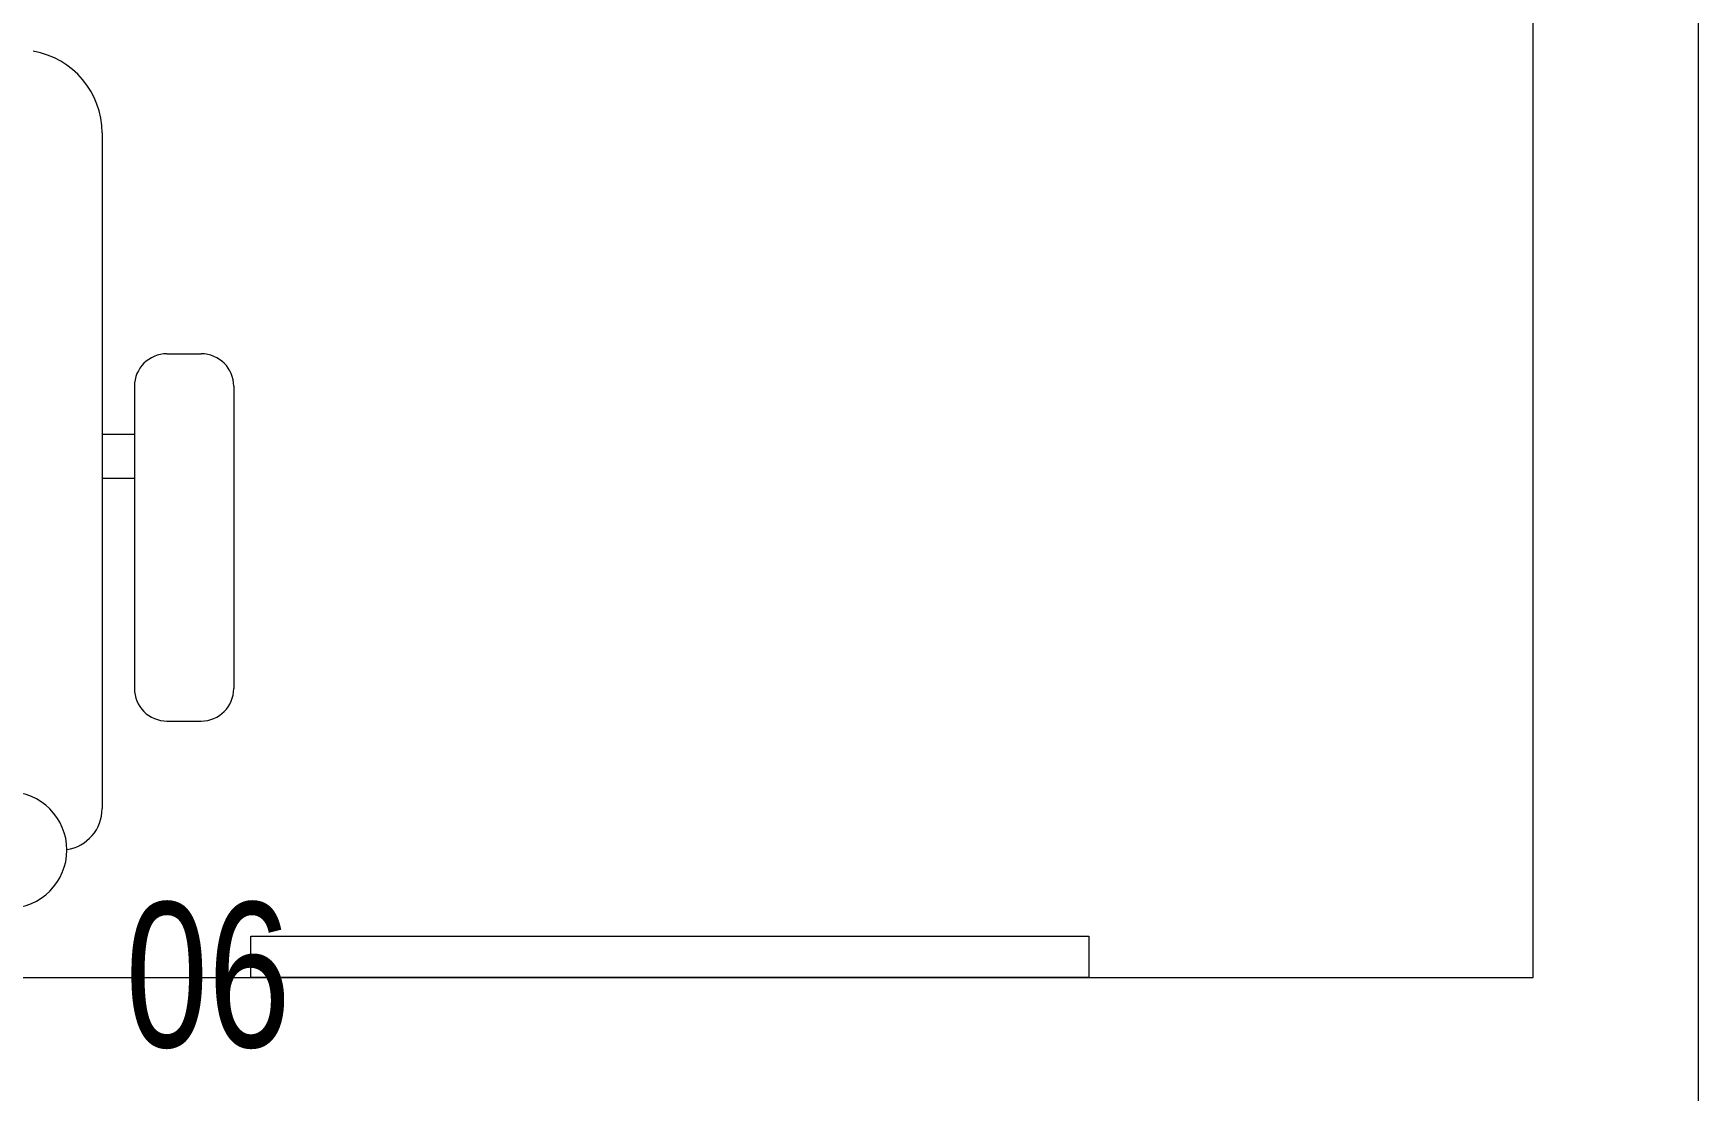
# Model space of a CAD drawing. Header units: millimetres. Extents: x -160614 to 59925, y -157025 to 0.
# Drawn here: x -129565 to -128560, y -113331 to -112692 of the extents above; entities that cross this region are included whole.
import ezdxf

# ---------------------------------------------------------------- set-up
doc = ezdxf.new("R2010")
doc.units = ezdxf.units.MM
doc.header["$LTSCALE"] = 8
doc.layers.get('0').update_dxf_attribs({"color": 9, "lineweight": 5})
for name, color, linetype, lineweight in [('72_EGR_EQP_TAG', 9, 'Continuous', 5), ('LOADING', 9, 'Continuous', 5), ('NEW Wall', 9, 'Continuous', 5), ('Walls', 9, 'Continuous', 5)]:
    doc.layers.add(name, color=color, linetype=linetype, lineweight=lineweight)
doc.layers.get('0').off()
doc.layers.get('0').freeze()
doc.styles.add('X3G_ENTITY_257CFD', font='swisscl.ttf', dxfattribs={"height": 200})

# ---------------------------------------------------------------- blocks, each defined once
blk = doc.blocks.new('*X17')
for p, q in [((5, 3), (5, 3)), ((5, 3), (5, 3)), ((5, 3), (5, 3)), ((5, 3), (5, 3)), ((5, 3), (5, 3)), ((5, 3), (5, 3)), ((5, 3), (5, 3)), ((5, 3), (5, 3)), ((5, 3), (5, 3)), ((5, 3), (5, 3)), ((5, 3), (5, 3)), ((5, 3), (5, 3)), ((5, 3), (5, 3)), ((5, 3), (5, 3)), ((5, 3), (5, 3)), ((5, 3), (5, 3)), ((5, 3), (5, 3)), ((5, 3), (5, 3)), ((5, 3), (5, 3)), ((5, 3), (5, 3)), ((5, 3), (5, 3)), ((5, 3), (5, 3)), ((5, 3), (5, 3)), ((5, 3), (5, 3)), ((5, 3), (5, 3)), ((5, 3), (5, 3)), ((5, 3), (5, 3)), ((5, 3), (5, 3)), ((5, 3), (5, 3)), ((5, 3), (5, 3)), ((5, 3), (5, 3)), ((5, 3), (5, 3)), ((5, 3), (5, 3)), ((5, 3), (5, 3)), ((5, 3), (5, 3)), ((5, 3), (5, 3)), ((5, 3), (5, 3)), ((5, 3), (5, 3)), ((5, 3), (5, 3)), ((5, 3), (5, 3)), ((5, 3), (5, 3)), ((5, 3), (5, 3)), ((5, 3), (5, 3)), ((5, 3), (5, 3)), ((5, 3), (5, 3)), ((5, 3), (5, 3)), ((5, 3), (5, 3)), ((5, 3), (5, 3)), ((5, 3), (5, 3)), ((5, 3), (5, 3)), ((5, 3), (5, 3)), ((5, 3), (5, 3)), ((5, 3), (5, 3)), ((5, 3), (5, 3)), ((5, 3), (5, 3)), ((5, 3), (5, 3)), ((5, 3), (5, 3)), ((5, 3), (5, 3)), ((5, 3), (5, 3)), ((5, 3), (5, 3)), ((5, 3), (5, 3)), ((5, 3), (5, 3)), ((5, 3), (5, 3)), ((5, 3), (5, 3)), ((5, 3), (5, 3)), ((5, 3), (5, 3)), ((6, 3), (5, 3)), ((5, 3), (5, 3)), ((6, 3), (5, 3)), ((5, 3), (5, 3)), ((6, 3), (5, 3)), ((5, 3), (5, 3)), ((6, 3), (5, 3)), ((5, 3), (5, 3)), ((5, 3), (5, 3)), ((5, 3), (5, 3)), ((5, 3), (5, 3)), ((5, 3), (5, 3)), ((5, 3), (5, 3)), ((5, 3), (5, 3)), ((5, 3), (5, 3)), ((5, 3), (5, 3)), ((5, 3), (5, 3)), ((5, 3), (5, 3)), ((5, 3), (5, 3)), ((5, 3), (5, 3)), ((5, 3), (5, 3)), ((5, 3), (5, 3)), ((5, 3), (5, 3)), ((5, 3), (5, 3)), ((5, 3), (5, 3)), ((5, 3), (5, 3)), ((5, 3), (5, 3)), ((5, 3), (5, 3)), ((5, 3), (5, 3)), ((5, 3), (5, 3)), ((6, 3), (6, 3)), ((6, 3), (6, 3)), ((6, 3), (6, 3)), ((6, 3), (6, 3)), ((6, 3), (6, 3)), ((6, 3), (6, 3)), ((6, 3), (6, 3)), ((6, 3), (6, 3)), ((6, 3), (6, 3)), ((6, 3), (6, 3)), ((6, 3), (6, 3)), ((6, 3), (6, 3)), ((6, 3), (6, 3)), ((6, 3), (6, 3)), ((6, 3), (6, 3)), ((6, 3), (6, 3)), ((6, 3), (6, 3)), ((6, 3), (6, 3)), ((6, 3), (6, 3)), ((6, 3), (6, 3)), ((6, 3), (6, 3)), ((6, 3), (6, 3)), ((6, 3), (6, 3)), ((6, 3), (6, 3)), ((6, 3), (6, 3)), ((6, 3), (6, 3)), ((6, 3), (6, 3)), ((6, 3), (6, 3)), ((6, 3), (6, 3)), ((6, 3), (6, 3)), ((6, 3), (6, 3)), ((6, 3), (6, 3)), ((6, 3), (6, 3)), ((6, 3), (6, 3)), ((6, 3), (6, 3)), ((6, 3), (6, 3)), ((6, 3), (6, 3)), ((6, 3), (6, 3)), ((6, 3), (6, 3)), ((6, 3), (6, 3)), ((6, 3), (6, 3)), ((6, 3), (6, 3)), ((6, 3), (6, 3)), ((6, 3), (6, 3)), ((6, 3), (6, 3)), ((6, 3), (6, 3)), ((6, 3), (6, 3)), ((6, 3), (6, 3)), ((6, 3), (6, 3)), ((6, 3), (6, 3)), ((6, 3), (6, 3)), ((6, 3), (6, 3)), ((6, 3), (6, 3)), ((6, 3), (6, 3)), ((6, 3), (6, 3)), ((6, 3), (6, 3)), ((6, 3), (6, 3)), ((6, 3), (6, 3)), ((6, 3), (6, 3)), ((6, 3), (6, 3)), ((6, 3), (6, 3)), ((6, 3), (6, 3)), ((6, 3), (6, 3)), ((6, 3), (6, 3)), ((6, 3), (6, 3)), ((6, 3), (6, 3)), ((6, 3), (6, 3)), ((6, 3), (6, 3)), ((6, 3), (6, 3)), ((6, 3), (6, 3)), ((6, 3), (6, 3)), ((6, 3), (6, 3)), ((6, 3), (6, 3)), ((6, 3), (6, 3)), ((6, 3), (6, 3)), ((6, 3), (6, 3)), ((6, 3), (6, 3)), ((6, 3), (6, 3)), ((6, 3), (6, 3)), ((6, 3), (6, 3)), ((6, 3), (6, 3)), ((6, 3), (6, 3)), ((6, 3), (6, 3)), ((6, 3), (6, 3)), ((6, 3), (6, 3)), ((6, 3), (6, 3)), ((6, 3), (6, 3)), ((6, 3), (6, 3)), ((6, 3), (6, 3)), ((6, 3), (6, 3)), ((6, 3), (6, 3)), ((6, 3), (6, 3)), ((6, 3), (6, 3)), ((6, 3), (6, 3)), ((6, 3), (6, 3)), ((6, 3), (6, 3)), ((6, 3), (6, 3)), ((6, 3), (6, 3)), ((6, 3), (6, 3)), ((6, 3), (6, 3)), ((6, 3), (6, 3)), ((6, 3), (6, 3)), ((6, 3), (6, 3)), ((6, 3), (6, 3)), ((6, 3), (6, 3)), ((6, 3), (6, 3)), ((6, 3), (6, 3)), ((6, 3), (6, 3)), ((6, 3), (6, 3)), ((6, 3), (6, 3)), ((6, 3), (6, 3)), ((6, 3), (6, 3)), ((6, 3), (6, 3)), ((6, 3), (6, 3)), ((6, 3), (6, 3)), ((6, 3), (6, 3)), ((6, 3), (6, 3)), ((6, 3), (6, 3)), ((6, 3), (6, 3)), ((6, 3), (6, 3)), ((6, 3), (6, 3)), ((6, 3), (6, 3)), ((6, 3), (6, 3)), ((6, 3), (6, 3)), ((6, 3), (6, 3)), ((6, 3), (6, 3)), ((6, 3), (6, 3)), ((6, 3), (6, 3)), ((6, 3), (6, 3)), ((6, 3), (6, 3)), ((6, 3), (6, 3)), ((6, 3), (6, 3)), ((6, 3), (6, 3)), ((6, 3), (6, 3)), ((6, 3), (6, 3)), ((6, 3), (6, 3)), ((6, 3), (6, 3)), ((6, 3), (6, 3)), ((6, 3), (6, 3)), ((6, 3), (6, 3)), ((6, 3), (6, 3)), ((6, 3), (6, 3)), ((6, 3), (6, 3)), ((6, 3), (6, 3)), ((6, 3), (6, 3)), ((6, 3), (6, 3)), ((6, 3), (6, 3)), ((6, 3), (6, 3)), ((6, 3), (6, 3)), ((6, 3), (6, 3)), ((6, 3), (6, 3)), ((6, 3), (6, 3)), ((6, 3), (6, 3)), ((6, 3), (6, 3)), ((6, 3), (6, 3)), ((6, 3), (6, 3)), ((6, 3), (6, 3)), ((6, 3), (6, 3)), ((6, 3), (6, 3)), ((6, 3), (6, 3)), ((6, 3), (6, 3)), ((6, 3), (6, 3)), ((6, 3), (6, 3)), ((6, 3), (6, 3)), ((6, 3), (6, 3)), ((6, 3), (6, 3)), ((6, 3), (6, 3)), ((6, 3), (6, 3)), ((6, 3), (6, 3)), ((6, 3), (6, 3)), ((6, 3), (6, 3)), ((6, 3), (6, 3)), ((6, 3), (6, 3)), ((6, 3), (6, 3)), ((6, 3), (6, 3)), ((6, 3), (6, 3)), ((6, 3), (6, 3)), ((6, 3), (6, 3)), ((6, 3), (6, 3)), ((6, 3), (6, 3)), ((6, 3), (6, 3)), ((6, 3), (6, 3)), ((6, 3), (6, 3)), ((6, 3), (6, 3)), ((6, 3), (6, 3)), ((6, 3), (6, 3)), ((6, 3), (6, 3)), ((6, 3), (6, 3)), ((6, 3), (6, 3)), ((6, 3), (6, 3)), ((6, 3), (6, 3)), ((6, 3), (6, 3)), ((6, 3), (6, 3)), ((6, 3), (6, 3)), ((6, 3), (6, 3)), ((6, 3), (6, 3)), ((6, 3), (6, 3)), ((6, 3), (6, 3)), ((6, 3), (6, 3)), ((6, 3), (6, 3)), ((6, 3), (6, 3)), ((6, 3), (6, 3)), ((6, 3), (6, 3)), ((6, 3), (6, 3)), ((6, 3), (5, 3)), ((6, 3), (5, 3)), ((6, 3), (5, 3)), ((6, 3), (5, 3)), ((6, 3), (5, 3)), ((6, 3), (6, 3)), ((6, 3), (6, 3)), ((6, 3), (6, 3)), ((6, 3), (6, 3)), ((6, 3), (6, 3)), ((6, 3), (6, 3)), ((6, 3), (6, 3)), ((6, 3), (6, 3)), ((6, 3), (6, 3)), ((6, 3), (6, 3)), ((6, 3), (6, 3)), ((6, 3), (6, 3)), ((6, 3), (6, 3)), ((6, 3), (6, 3)), ((6, 3), (6, 3)), ((6, 3), (6, 3)), ((6, 3), (6, 3)), ((6, 3), (6, 3)), ((6, 3), (6, 3)), ((6, 3), (6, 3)), ((6, 3), (6, 3)), ((6, 3), (6, 3)), ((6, 3), (6, 3)), ((6, 3), (6, 3)), ((6, 3), (6, 3)), ((6, 3), (6, 3)), ((6, 3), (6, 3)), ((6, 3), (6, 3)), ((6, 3), (6, 3)), ((6, 3), (6, 3)), ((6, 3), (6, 3)), ((6, 3), (6, 3)), ((6, 3), (6, 3)), ((6, 3), (6, 3)), ((6, 3), (6, 3)), ((6, 3), (6, 3)), ((6, 3), (6, 3)), ((6, 3), (6, 3)), ((6, 3), (6, 3)), ((6, 3), (6, 3)), ((6, 3), (6, 3)), ((6, 3), (6, 3)), ((6, 3), (6, 3)), ((6, 3), (6, 3)), ((6, 3), (6, 3)), ((6, 3), (6, 3)), ((6, 3), (6, 3)), ((6, 3), (6, 3)), ((6, 3), (6, 3)), ((6, 3), (6, 3)), ((6, 3), (6, 3)), ((6, 3), (6, 3)), ((6, 3), (6, 3)), ((6, 3), (6, 3)), ((6, 3), (6, 3)), ((6, 3), (6, 3)), ((6, 3), (6, 3)), ((6, 3), (6, 3)), ((6, 3), (6, 3)), ((6, 3), (6, 3)), ((6, 3), (6, 3)), ((6, 3), (6, 3)), ((6, 3), (6, 3)), ((6, 3), (6, 3)), ((6, 3), (6, 3)), ((6, 3), (6, 3)), ((6, 3), (6, 3)), ((6, 3), (6, 3)), ((6, 3), (6, 3)), ((6, 3), (6, 3)), ((6, 3), (6, 3)), ((6, 3), (6, 3)), ((6, 3), (6, 3)), ((6, 3), (6, 3)), ((6, 3), (6, 3)), ((6, 3), (6, 3)), ((6, 3), (6, 3)), ((6, 3), (6, 3)), ((6, 3), (6, 3)), ((6, 3), (6, 3)), ((6, 3), (6, 3)), ((6, 3), (6, 3)), ((6, 3), (6, 3)), ((6, 3), (6, 3)), ((6, 3), (6, 3)), ((6, 3), (6, 3)), ((6, 3), (6, 3)), ((6, 3), (6, 3)), ((6, 3), (6, 3)), ((6, 3), (6, 3)), ((6, 3), (6, 3)), ((6, 3), (6, 3)), ((6, 3), (6, 3)), ((6, 3), (6, 3)), ((6, 3), (6, 3)), ((6, 3), (6, 3)), ((6, 3), (6, 3)), ((6, 3), (6, 3)), ((6, 3), (6, 3)), ((6, 3), (6, 3)), ((6, 3), (6, 3)), ((6, 3), (6, 3)), ((6, 3), (6, 3)), ((6, 3), (6, 3)), ((6, 3), (6, 3)), ((6, 3), (6, 3)), ((6, 3), (6, 3)), ((6, 3), (6, 3)), ((6, 3), (6, 3)), ((6, 3), (6, 3)), ((6, 3), (6, 3)), ((6, 3), (6, 3)), ((6, 3), (6, 3)), ((6, 3), (6, 3)), ((6, 3), (6, 3)), ((6, 3), (6, 3)), ((6, 3), (6, 3)), ((6, 3), (6, 3)), ((6, 3), (6, 3)), ((6, 3), (6, 3)), ((6, 3), (6, 3)), ((6, 3), (6, 3)), ((6, 3), (6, 3)), ((6, 3), (6, 3)), ((6, 3), (6, 3)), ((6, 3), (6, 3)), ((6, 3), (6, 3)), ((6, 3), (6, 3)), ((6, 3), (6, 3)), ((6, 3), (6, 3)), ((6, 3), (6, 3)), ((6, 3), (6, 3)), ((6, 3), (6, 3)), ((6, 3), (6, 3)), ((6, 3), (6, 3)), ((6, 3), (6, 3)), ((6, 3), (6, 3)), ((6, 3), (6, 3)), ((6, 3), (6, 3)), ((6, 3), (6, 3)), ((6, 3), (6, 3)), ((6, 3), (6, 3)), ((6, 3), (6, 3)), ((6, 3), (6, 3)), ((6, 3), (6, 3)), ((6, 3), (6, 3)), ((6, 3), (6, 3)), ((6, 3), (6, 3)), ((6, 3), (6, 3)), ((6, 3), (6, 3)), ((6, 3), (6, 3)), ((6, 3), (6, 3)), ((6, 3), (6, 3)), ((6, 3), (6, 3)), ((6, 3), (6, 3)), ((6, 3), (6, 3)), ((6, 3), (6, 3)), ((6, 3), (6, 3)), ((6, 3), (6, 3)), ((6, 3), (6, 3)), ((6, 3), (6, 3)), ((6, 3), (6, 3)), ((6, 3), (6, 3)), ((6, 3), (6, 3)), ((6, 3), (6, 3)), ((6, 3), (6, 3)), ((6, 3), (6, 3)), ((6, 3), (6, 3)), ((6, 3), (6, 3)), ((6, 3), (6, 3)), ((6, 3), (6, 3)), ((6, 3), (6, 3)), ((6, 3), (6, 3)), ((6, 3), (6, 3)), ((6, 3), (6, 3)), ((6, 3), (6, 3)), ((6, 3), (6, 3)), ((6, 3), (6, 3)), ((6, 3), (6, 3)), ((6, 3), (6, 3)), ((6, 3), (6, 3)), ((6, 3), (6, 3)), ((6, 3), (6, 3)), ((6, 3), (6, 3)), ((6, 3), (6, 3)), ((6, 3), (6, 3)), ((6, 3), (6, 3)), ((6, 3), (6, 3)), ((6, 3), (6, 3)), ((6, 3), (6, 3)), ((6, 3), (6, 3)), ((6, 3), (6, 3)), ((6, 3), (6, 3)), ((6, 3), (6, 3)), ((6, 3), (6, 3)), ((6, 3), (6, 3)), ((6, 3), (6, 3)), ((6, 3), (6, 3)), ((6, 3), (6, 3)), ((6, 3), (6, 3)), ((6, 3), (6, 3)), ((6, 3), (6, 3)), ((6, 3), (6, 3)), ((6, 3), (6, 3)), ((6, 3), (6, 3)), ((6, 3), (6, 3)), ((6, 3), (6, 3)), ((6, 3), (6, 3)), ((6, 3), (6, 3)), ((6, 3), (6, 3)), ((6, 3), (6, 3)), ((6, 3), (6, 3)), ((6, 3), (6, 3)), ((6, 3), (6, 3)), ((6, 3), (6, 3)), ((6, 3), (6, 3)), ((6, 3), (6, 3)), ((6, 3), (6, 3)), ((6, 3), (6, 3)), ((6, 3), (6, 3)), ((6, 3), (6, 3)), ((6, 3), (6, 3)), ((6, 3), (6, 3)), ((6, 3), (6, 3)), ((6, 3), (6, 3)), ((6, 3), (6, 3)), ((6, 3), (6, 3)), ((6, 3), (6, 3)), ((6, 3), (6, 3)), ((6, 3), (6, 3)), ((6, 3), (6, 3)), ((6, 3), (6, 3)), ((6, 3), (6, 3)), ((6, 3), (6, 3)), ((6, 3), (6, 3)), ((6, 3), (6, 3)), ((6, 3), (6, 3)), ((6, 3), (6, 3)), ((6, 3), (6, 3)), ((6, 3), (6, 3)), ((6, 3), (6, 3)), ((6, 3), (6, 3)), ((6, 3), (6, 3)), ((6, 3), (6, 3)), ((6, 3), (6, 3)), ((6, 3), (6, 3)), ((6, 3), (6, 3)), ((6, 3), (6, 3)), ((6, 3), (6, 3)), ((6, 3), (6, 3)), ((6, 3), (6, 3)), ((6, 3), (6, 3)), ((6, 3), (6, 3)), ((6, 3), (6, 3)), ((6, 3), (6, 3)), ((6, 3), (6, 3)), ((6, 3), (6, 3)), ((6, 3), (6, 3)), ((6, 3), (6, 3)), ((6, 3), (6, 3)), ((6, 3), (6, 3)), ((6, 3), (6, 3)), ((6, 3), (6, 3)), ((6, 3), (6, 3)), ((6, 3), (6, 3)), ((6, 3), (6, 3)), ((6, 3), (6, 3)), ((6, 3), (6, 3)), ((6, 3), (6, 3)), ((6, 3), (6, 3)), ((6, 3), (6, 3)), ((6, 3), (6, 3)), ((6, 3), (6, 3)), ((6, 3), (6, 3)), ((6, 3), (6, 3)), ((6, 3), (6, 3)), ((6, 3), (6, 3)), ((6, 3), (6, 3)), ((6, 3), (6, 3)), ((6, 3), (6, 3)), ((6, 3), (6, 3)), ((6, 3), (6, 3)), ((6, 3), (6, 3)), ((6, 3), (6, 3)), ((6, 3), (6, 3)), ((6, 3), (6, 3)), ((6, 3), (6, 3)), ((6, 3), (6, 3)), ((6, 3), (6, 3)), ((6, 3), (6, 3)), ((6, 3), (6, 3)), ((6, 3), (6, 3)), ((6, 3), (6, 3)), ((6, 3), (6, 3)), ((6, 3), (6, 3)), ((6, 3), (6, 3)), ((6, 3), (6, 3)), ((6, 3), (6, 3)), ((6, 3), (6, 3)), ((6, 3), (6, 3)), ((6, 3), (6, 3)), ((6, 3), (6, 3)), ((6, 3), (6, 3)), ((6, 3), (6, 3)), ((6, 3), (6, 3)), ((6, 3), (6, 3)), ((6, 3), (6, 3)), ((6, 3), (6, 3)), ((6, 3), (6, 3)), ((6, 3), (6, 3)), ((6, 3), (6, 3)), ((6, 3), (6, 3)), ((6, 3), (6, 3)), ((6, 3), (6, 3)), ((6, 3), (6, 3)), ((6, 3), (6, 3)), ((6, 3), (6, 3))]:
    blk.add_line(p, q)
blk = doc.blocks.new('*X18')
for p, q in [((13, 1), (13, 1)), ((13, 1), (13, 1)), ((13, 1), (13, 1)), ((13, 1), (13, 1)), ((13, 1), (13, 1)), ((13, 1), (13, 1)), ((13, 1), (13, 1)), ((13, 1), (13, 1)), ((13, 1), (13, 1)), ((13, 1), (13, 1)), ((13, 1), (13, 1)), ((13, 1), (13, 1)), ((13, 1), (13, 1)), ((13, 1), (13, 1)), ((13, 1), (13, 1)), ((13, 1), (14, 1)), ((13, 1), (14, 1)), ((13, 1), (14, 1)), ((13, 1), (13, 1)), ((13, 1), (13, 1)), ((13, 1), (13, 1)), ((13, 1), (13, 1)), ((13, 1), (13, 1)), ((13, 1), (13, 1)), ((13, 1), (13, 1)), ((13, 1), (13, 1)), ((13, 1), (13, 1)), ((13, 1), (13, 1)), ((13, 1), (13, 1)), ((13, 1), (13, 1)), ((13, 1), (13, 1)), ((13, 1), (13, 1)), ((13, 1), (13, 1)), ((13, 1), (13, 1)), ((13, 1), (13, 1)), ((13, 1), (13, 1)), ((13, 1), (13, 1)), ((13, 1), (13, 1)), ((13, 1), (13, 1)), ((13, 1), (13, 1)), ((13, 1), (13, 1)), ((13, 1), (13, 1)), ((13, 1), (13, 1)), ((13, 1), (13, 1)), ((13, 1), (13, 1)), ((13, 1), (13, 1)), ((13, 1), (13, 1)), ((13, 1), (13, 1)), ((13, 1), (13, 1)), ((13, 1), (13, 1)), ((13, 1), (13, 1)), ((13, 1), (13, 1)), ((13, 1), (13, 1)), ((13, 1), (13, 1)), ((13, 1), (13, 1)), ((13, 1), (13, 1)), ((13, 1), (13, 1)), ((13, 1), (13, 1)), ((13, 1), (13, 1)), ((13, 1), (13, 1)), ((13, 1), (13, 1)), ((13, 1), (13, 1)), ((13, 1), (13, 1)), ((13, 1), (13, 1)), ((13, 1), (13, 1)), ((13, 1), (13, 1)), ((13, 1), (13, 1)), ((13, 1), (13, 1)), ((13, 1), (13, 1)), ((13, 1), (13, 1)), ((13, 1), (13, 1)), ((13, 1), (13, 1)), ((13, 1), (13, 1)), ((13, 1), (13, 1)), ((13, 1), (13, 1)), ((13, 1), (13, 1)), ((13, 1), (13, 1)), ((13, 1), (13, 1)), ((13, 1), (13, 1)), ((13, 1), (13, 1)), ((13, 1), (13, 1)), ((13, 1), (13, 1)), ((13, 1), (13, 1)), ((13, 1), (13, 1)), ((13, 1), (13, 1)), ((13, 1), (13, 1)), ((13, 1), (13, 1)), ((13, 1), (13, 1)), ((13, 1), (13, 1)), ((13, 1), (13, 1)), ((13, 1), (13, 1)), ((13, 1), (13, 1)), ((13, 1), (13, 1)), ((13, 1), (13, 1)), ((13, 1), (13, 1)), ((13, 1), (13, 1)), ((13, 1), (13, 1)), ((13, 1), (13, 1)), ((13, 1), (13, 1)), ((13, 1), (13, 1)), ((13, 1), (13, 1)), ((13, 1), (13, 1)), ((13, 1), (13, 1)), ((13, 1), (13, 1)), ((13, 1), (13, 1)), ((13, 1), (13, 1)), ((13, 1), (13, 1)), ((13, 1), (13, 1)), ((13, 1), (13, 1)), ((13, 1), (13, 1)), ((13, 1), (13, 1)), ((13, 1), (13, 1)), ((13, 1), (13, 1)), ((13, 1), (13, 1)), ((13, 1), (13, 1)), ((13, 1), (13, 1)), ((13, 1), (13, 1)), ((13, 1), (13, 1)), ((13, 1), (13, 1)), ((13, 1), (13, 1)), ((13, 1), (13, 1)), ((13, 1), (13, 1)), ((13, 1), (13, 1)), ((13, 1), (14, 1)), ((13, 0), (13, 0)), ((13, 0), (13, 0)), ((13, 0), (13, 0)), ((13, 0), (13, 0)), ((13, 0), (13, 0)), ((13, 0), (13, 0)), ((13, 0), (13, 0)), ((13, 0), (13, 0)), ((13, 0), (13, 0)), ((13, 0), (13, 0)), ((13, 0), (13, 0)), ((13, 0), (13, 0)), ((13, 0), (13, 0)), ((13, 0), (13, 0)), ((13, 0), (13, 0)), ((13, 0), (13, 0)), ((13, 0), (13, 0)), ((13, 0), (13, 0)), ((13, 0), (13, 0)), ((13, 0), (13, 0)), ((13, 0), (13, 0)), ((13, 0), (13, 0)), ((13, 0), (13, 0)), ((13, 0), (13, 0)), ((13, 0), (13, 0)), ((13, 0), (13, 0)), ((13, 0), (13, 0)), ((13, 0), (13, 0)), ((13, 0), (13, 0)), ((13, 0), (13, 0)), ((13, 0), (13, 0)), ((13, 0), (13, 0)), ((13, 0), (13, 0)), ((13, 0), (13, 0)), ((13, 0), (13, 0)), ((13, 0), (13, 0)), ((13, 0), (13, 0)), ((13, 0), (13, 0)), ((13, 0), (13, 0)), ((13, 0), (13, 0)), ((13, 0), (13, 0)), ((13, 0), (13, 0)), ((13, 0), (13, 0)), ((13, 0), (13, 0)), ((13, 0), (13, 0)), ((13, 0), (13, 0)), ((13, 0), (13, 0)), ((13, 0), (13, 0)), ((13, 0), (14, 0)), ((13, 0), (14, 0)), ((13, 0), (13, 0)), ((13, 0), (14, 0)), ((14, 1), (14, 1)), ((14, 1), (14, 1)), ((14, 1), (14, 1)), ((14, 1), (14, 1)), ((14, 1), (14, 1)), ((14, 1), (14, 1)), ((14, 1), (14, 1)), ((14, 1), (14, 1)), ((14, 1), (14, 1)), ((14, 1), (14, 1)), ((14, 1), (14, 1)), ((14, 1), (14, 1)), ((14, 1), (14, 1)), ((14, 1), (14, 1)), ((14, 1), (14, 1)), ((14, 1), (14, 1)), ((14, 1), (14, 1)), ((14, 1), (14, 1)), ((14, 1), (14, 1)), ((14, 1), (14, 1)), ((14, 1), (14, 1)), ((14, 1), (14, 1)), ((14, 1), (14, 1)), ((14, 1), (14, 1)), ((14, 1), (14, 1)), ((14, 1), (14, 1)), ((14, 1), (14, 1)), ((14, 1), (14, 1)), ((14, 1), (14, 1)), ((14, 1), (14, 1)), ((14, 1), (14, 1)), ((14, 1), (14, 1)), ((14, 1), (14, 1)), ((14, 1), (14, 1)), ((14, 1), (14, 1)), ((14, 1), (14, 1)), ((14, 1), (14, 1)), ((14, 1), (14, 1)), ((14, 1), (14, 1)), ((14, 1), (14, 1)), ((14, 1), (14, 1)), ((14, 1), (14, 1)), ((14, 1), (14, 1)), ((14, 1), (14, 1)), ((14, 1), (14, 1)), ((14, 1), (14, 1)), ((14, 1), (14, 1)), ((14, 1), (14, 1)), ((14, 1), (14, 1)), ((14, 1), (14, 1)), ((14, 1), (14, 1)), ((14, 1), (14, 1)), ((14, 1), (14, 1)), ((14, 1), (14, 1)), ((14, 1), (14, 1)), ((14, 1), (14, 1)), ((14, 1), (14, 1)), ((14, 1), (14, 1)), ((14, 1), (14, 1)), ((14, 1), (14, 1)), ((14, 1), (14, 1)), ((14, 1), (14, 1)), ((14, 1), (14, 1)), ((14, 1), (14, 1)), ((14, 1), (14, 1)), ((14, 1), (14, 1)), ((14, 1), (14, 1)), ((14, 1), (14, 1)), ((14, 1), (14, 1)), ((14, 1), (14, 1)), ((14, 1), (14, 1)), ((14, 1), (14, 1)), ((14, 1), (14, 1)), ((14, 1), (14, 1)), ((14, 1), (14, 1)), ((14, 1), (14, 1)), ((14, 1), (14, 1)), ((14, 1), (14, 1)), ((14, 1), (14, 1)), ((14, 1), (14, 1)), ((14, 1), (14, 1)), ((14, 1), (14, 1)), ((14, 1), (14, 1)), ((14, 1), (14, 1)), ((14, 1), (14, 1)), ((14, 1), (14, 1)), ((14, 1), (14, 1)), ((14, 1), (14, 1)), ((14, 1), (14, 1)), ((14, 1), (14, 1)), ((14, 1), (14, 1)), ((14, 1), (14, 1)), ((14, 1), (14, 1)), ((14, 1), (14, 1)), ((14, 0), (14, 0)), ((14, 0), (14, 0)), ((14, 0), (14, 0)), ((14, 0), (14, 0)), ((14, 0), (14, 0)), ((14, 0), (14, 0)), ((14, 0), (14, 0)), ((14, 0), (14, 0)), ((14, 0), (14, 0)), ((14, 0), (14, 0)), ((14, 0), (14, 0)), ((14, 0), (14, 0)), ((14, 0), (14, 0)), ((14, 0), (14, 0)), ((14, 0), (14, 0)), ((14, 0), (14, 0)), ((14, 0), (14, 0)), ((14, 0), (14, 0)), ((14, 0), (14, 0)), ((14, 0), (14, 0)), ((14, 0), (14, 0)), ((14, 0), (14, 0)), ((14, 0), (14, 0)), ((14, 0), (14, 0)), ((14, 0), (14, 0)), ((14, 0), (14, 0)), ((14, 0), (14, 0)), ((14, 0), (14, 0)), ((14, 0), (14, 0)), ((14, 0), (14, 0)), ((14, 0), (14, 0)), ((14, 0), (14, 0)), ((14, 0), (14, 0)), ((14, 0), (14, 0)), ((14, 0), (14, 0)), ((14, 0), (14, 0)), ((14, 0), (14, 0)), ((14, 0), (14, 0)), ((14, 0), (14, 0)), ((14, 0), (14, 0)), ((14, 0), (14, 0)), ((14, 0), (14, 0)), ((14, 0), (14, 0)), ((14, 0), (14, 0)), ((14, 0), (14, 0)), ((14, 0), (14, 0)), ((14, 0), (14, 0)), ((14, 0), (14, 0)), ((13, 0), (13, 0)), ((13, 0), (14, 0)), ((13, 0), (13, 0)), ((13, 0), (14, 0)), ((13, 0), (13, 0)), ((13, 0), (14, 0)), ((13, 0), (13, 0)), ((13, 0), (13, 0)), ((13, 0), (13, 0)), ((13, 0), (13, 0)), ((13, 0), (14, 0)), ((13, 0), (13, 0)), ((13, 0), (14, 0)), ((13, 0), (13, 0)), ((13, 0), (14, 0)), ((13, 0), (13, 0)), ((13, 0), (14, 0)), ((13, 0), (13, 0)), ((13, 0), (14, 0)), ((13, 0), (13, 0)), ((13, 0), (14, 0)), ((13, 0), (13, 0)), ((13, 0), (14, 0)), ((13, 0), (13, 0)), ((13, 0), (13, 0)), ((13, 0), (13, 0)), ((13, 0), (14, 0)), ((13, 0), (13, 0)), ((13, 0), (14, 0)), ((13, 0), (13, 0)), ((13, 0), (14, 0)), ((13, 0), (13, 0)), ((13, 0), (14, 0)), ((13, 0), (13, 0)), ((13, 0), (13, 0)), ((13, 0), (13, 0)), ((13, 0), (13, 0)), ((13, 0), (13, 0)), ((13, 0), (13, 0)), ((13, 0), (13, 0)), ((13, 0), (13, 0)), ((13, 0), (13, 0)), ((13, 0), (13, 0)), ((13, 0), (13, 0)), ((13, 0), (13, 0)), ((13, 0), (13, 0)), ((13, 0), (13, 0)), ((13, 0), (13, 0)), ((13, 0), (13, 0)), ((13, 0), (13, 0)), ((13, 0), (13, 0)), ((13, 0), (13, 0)), ((13, 0), (13, 0)), ((13, 0), (13, 0)), ((13, 0), (13, 0)), ((13, 0), (13, 0)), ((13, 0), (13, 0)), ((13, 0), (13, 0)), ((13, 0), (13, 0)), ((13, 0), (13, 0)), ((13, 0), (13, 0)), ((13, 0), (13, 0)), ((13, 0), (13, 0)), ((13, 0), (13, 0)), ((13, -1), (13, -1)), ((13, -1), (13, -1)), ((13, -1), (13, -1)), ((13, -1), (13, -1)), ((13, -1), (13, -1)), ((13, -1), (14, -1)), ((13, -1), (13, -1)), ((14, 0), (14, 0)), ((14, 0), (14, 0)), ((14, 0), (14, 0)), ((14, 0), (14, 0)), ((14, 0), (14, 0)), ((14, 0), (14, 0)), ((14, 0), (14, 0)), ((14, 0), (14, 0)), ((14, 0), (14, 0)), ((14, 0), (14, 0)), ((14, 0), (14, 0)), ((14, 0), (14, 0)), ((14, 0), (14, 0)), ((14, 0), (14, 0)), ((14, 0), (14, 0)), ((13, 0), (14, 0)), ((14, 0), (14, 0)), ((14, 0), (14, 0)), ((14, 0), (14, 0)), ((14, 0), (14, 0)), ((14, 0), (14, 0)), ((14, 0), (14, 0)), ((14, 0), (14, 0)), ((14, 0), (14, 0)), ((14, 0), (14, 0)), ((14, 0), (14, 0)), ((14, 0), (14, 0)), ((14, 0), (14, 0)), ((14, 0), (14, 0)), ((14, 0), (14, 0)), ((14, 0), (14, 0)), ((14, 0), (14, 0)), ((14, 0), (14, 0)), ((14, 0), (14, 0)), ((14, 0), (14, 0)), ((14, 0), (14, 0)), ((14, 0), (14, 0)), ((14, 0), (14, 0)), ((14, 0), (14, 0)), ((14, 0), (14, 0)), ((14, 0), (14, 0)), ((14, 0), (14, 0)), ((14, 0), (14, 0)), ((14, 0), (14, 0)), ((14, 0), (14, 0)), ((14, 0), (14, 0)), ((14, 0), (14, 0)), ((14, 0), (14, 0)), ((14, 0), (14, 0)), ((14, 0), (14, 0)), ((14, -1), (14, -1)), ((14, -1), (14, -1)), ((14, -1), (14, -1)), ((14, -1), (14, -1)), ((14, -1), (14, -1))]:
    blk.add_line(p, q)
blk = doc.blocks.new('GF21018-P')
for p, q in [((0.2205, 0.4756), (0.2205, 0.0675)), ((0.2596, 0.3422), (0.2804, 0.3422)), ((0.24, 0.3226), (0.24, 0.14)), ((0.3, 0.3226), (0.3, 0.14)), ((0.2205, 0.2937), (0.24, 0.2937)), ((0.2205, 0.2671), (0.24, 0.2671)), ((0.2596, 0.1204), (0.2804, 0.1204))]:
    blk.add_line(p, q)
for points in [[(0.24, 0.2937), (0.24, 0.2937), (0.24, 0.2937), (0.24, 0.2937), (0.24, 0.2937), (0.24, 0.2937), (0.24, 0.2937), (0.24, 0.2937), (0.24, 0.2937), (0.24, 0.2937), (0.24, 0.2937), (0.24, 0.2937), (0.24, 0.2937), (0.24, 0.2937), (0.24, 0.2937), (0.24, 0.2937), (0.24, 0.2937), (0.24, 0.2937), (0.24, 0.2937), (0.24, 0.2937), (0.24, 0.2937), (0.24, 0.2937), (0.24, 0.2937), (0.24, 0.2937), (0.24, 0.2937), (0.24, 0.2937), (0.24, 0.2937), (0.24, 0.2937), (0.24, 0.2937), (0.24, 0.2937), (0.24, 0.2937), (0.24, 0.2937), (0.24, 0.2937), (0.24, 0.2937), (0.24, 0.2937), (0.24, 0.2937), (0.24, 0.2937), (0.24, 0.2937), (0.24, 0.2937), (0.24, 0.2937), (0.24, 0.2937), (0.24, 0.2937), (0.24, 0.2937), (0.24, 0.2937), (0.24, 0.2937), (0.24, 0.2937), (0.24, 0.2937), (0.24, 0.2937), (0.24, 0.2937), (0.24, 0.2937), (0.24, 0.2937), (0.24, 0.2937), (0.24, 0.2937), (0.24, 0.2937), (0.24, 0.2937), (0.24, 0.2937), (0.24, 0.2937), (0.24, 0.2937), (0.24, 0.2937), (0.24, 0.2937), (0.24, 0.2937), (0.24, 0.2937), (0.24, 0.2937), (0.24, 0.2937), (0.24, 0.2937), (0.24, 0.2937), (0.24, 0.2937), (0.24, 0.2937), (0.24, 0.2937), (0.24, 0.2937), (0.24, 0.2937), (0.24, 0.2937), (0.24, 0.2937), (0.24, 0.2937), (0.24, 0.2937), (0.24, 0.2937), (0.24, 0.2937), (0.24, 0.2937), (0.24, 0.2937), (0.24, 0.2937), (0.24, 0.2937), (0.24, 0.2937), (0.24, 0.2937), (0.24, 0.2937), (0.24, 0.2937), (0.24, 0.2937), (0.24, 0.2937), (0.24, 0.2937), (0.24, 0.2937), (0.24, 0.2937), (0.24, 0.2937), (0.24, 0.2937), (0.24, 0.2937), (0.24, 0.2937), (0.24, 0.2937), (0.24, 0.2937), (0.24, 0.2937), (0.24, 0.2937), (0.24, 0.2937), (0.24, 0.2937), (0.24, 0.2937), (0.24, 0.2937), (0.24, 0.2937), (0.24, 0.2937), (0.24, 0.2937), (0.24, 0.2937), (0.24, 0.2937), (0.24, 0.2937), (0.24, 0.2937), (0.24, 0.2937), (0.24, 0.2937), (0.24, 0.2937), (0.24, 0.2937), (0.24, 0.2937), (0.24, 0.2937), (0.24, 0.2937), (0.24, 0.2937), (0.24, 0.2937), (0.24, 0.2937), (0.24, 0.2937), (0.24, 0.2937), (0.24, 0.2937), (0.24, 0.2937), (0.24, 0.2937), (0.24, 0.2937), (0.24, 0.2937), (0.24, 0.2937), (0.24, 0.2937), (0.24, 0.2937), (0.24, 0.2937), (0.24, 0.2937), (0.24, 0.2937), (0.24, 0.2937), (0.24, 0.2937), (0.24, 0.2937), (0.24, 0.2937), (0.24, 0.2937), (0.24, 0.2937), (0.24, 0.2937), (0.24, 0.2937), (0.24, 0.2937), (0.24, 0.2937), (0.24, 0.2937), (0.24, 0.2937), (0.24, 0.2937), (0.24, 0.2937), (0.24, 0.2937), (0.24, 0.2937), (0.24, 0.2937), (0.24, 0.2937), (0.24, 0.2937), (0.24, 0.2937), (0.24, 0.2937), (0.24, 0.2937), (0.24, 0.2937), (0.24, 0.2937), (0.24, 0.2937), (0.24, 0.2937), (0.24, 0.2937), (0.24, 0.2937), (0.24, 0.2937), (0.24, 0.2937), (0.24, 0.2937), (0.24, 0.2937), (0.24, 0.2937), (0.24, 0.2937), (0.24, 0.2937), (0.24, 0.2937), (0.24, 0.2937), (0.24, 0.2937), (0.24, 0.2937), (0.24, 0.2937), (0.24, 0.2937), (0.24, 0.2937), (0.24, 0.2937), (0.24, 0.2937), (0.24, 0.2937), (0.24, 0.2937), (0.24, 0.2937), (0.24, 0.2937), (0.24, 0.2937), (0.24, 0.2937), (0.24, 0.2937), (0.24, 0.2937), (0.24, 0.2937), (0.24, 0.2937), (0.24, 0.2937), (0.24, 0.2937), (0.24, 0.2937), (0.24, 0.2937), (0.24, 0.2937), (0.24, 0.2937), (0.24, 0.2937), (0.24, 0.2937), (0.24, 0.2937), (0.24, 0.2937), (0.24, 0.2937), (0.24, 0.2937), (0.24, 0.2937), (0.24, 0.2937), (0.24, 0.2937), (0.24, 0.2937), (0.24, 0.2937), (0.24, 0.2937), (0.24, 0.2937), (0.24, 0.2937), (0.24, 0.2937), (0.24, 0.2937), (0.24, 0.2937), (0.24, 0.2937), (0.24, 0.2937), (0.24, 0.2937), (0.24, 0.2937), (0.24, 0.2937), (0.24, 0.2937), (0.24, 0.2937), (0.24, 0.2937), (0.24, 0.2937), (0.24, 0.2937), (0.24, 0.2937), (0.24, 0.2937), (0.24, 0.2937), (0.24, 0.2937), (0.24, 0.2937), (0.24, 0.2937), (0.24, 0.2937), (0.24, 0.2937), (0.24, 0.2937), (0.24, 0.2937), (0.24, 0.2937), (0.24, 0.2937), (0.24, 0.2937), (0.24, 0.2937), (0.24, 0.2937), (0.24, 0.2937), (0.24, 0.2937), (0.24, 0.2937), (0.24, 0.2937), (0.24, 0.2937), (0.24, 0.2937), (0.24, 0.2937), (0.24, 0.2937), (0.24, 0.2937), (0.24, 0.2937), (0.24, 0.2937), (0.24, 0.2937), (0.24, 0.2937), (0.24, 0.2937), (0.24, 0.2937), (0.24, 0.2937), (0.24, 0.2937), (0.24, 0.2937), (0.24, 0.2937), (0.24, 0.2937), (0.24, 0.2937), (0.24, 0.2937), (0.24, 0.2937), (0.24, 0.2937), (0.24, 0.2937), (0.24, 0.2937), (0.24, 0.2937), (0.24, 0.2937), (0.24, 0.2937), (0.24, 0.2937), (0.24, 0.2937), (0.24, 0.2937), (0.24, 0.2937), (0.24, 0.2937), (0.24, 0.2937), (0.24, 0.2937), (0.24, 0.2937), (0.24, 0.2937), (0.24, 0.2937), (0.24, 0.2937), (0.24, 0.2937), (0.24, 0.2937), (0.24, 0.2937)], [(0.24, 0.2937), (0.24, 0.2937), (0.24, 0.2937), (0.24, 0.2937), (0.24, 0.2937), (0.24, 0.2937), (0.24, 0.2937), (0.24, 0.2937), (0.24, 0.2937), (0.24, 0.2937), (0.24, 0.2937), (0.24, 0.2937), (0.24, 0.2937), (0.24, 0.2937), (0.24, 0.2937), (0.24, 0.2937), (0.24, 0.2937), (0.24, 0.2937), (0.24, 0.2937), (0.24, 0.2937), (0.24, 0.2937), (0.24, 0.2937), (0.24, 0.2937), (0.24, 0.2937), (0.24, 0.2937), (0.24, 0.2937), (0.24, 0.2937), (0.24, 0.2937), (0.24, 0.2937), (0.24, 0.2937), (0.24, 0.2937), (0.24, 0.2937), (0.24, 0.2937), (0.24, 0.2937), (0.24, 0.2937), (0.24, 0.2937), (0.24, 0.2937), (0.24, 0.2937), (0.24, 0.2937), (0.24, 0.2937), (0.24, 0.2937), (0.24, 0.2937), (0.24, 0.2937), (0.24, 0.2937), (0.24, 0.2937), (0.24, 0.2937), (0.24, 0.2937), (0.24, 0.2937), (0.24, 0.2937), (0.24, 0.2937), (0.24, 0.2937), (0.24, 0.2937), (0.24, 0.2937), (0.24, 0.2937), (0.24, 0.2937), (0.24, 0.2937), (0.24, 0.2937), (0.24, 0.2937), (0.24, 0.2937), (0.24, 0.2937), (0.24, 0.2937), (0.24, 0.2937), (0.24, 0.2937), (0.24, 0.2937), (0.24, 0.2937), (0.24, 0.2937), (0.24, 0.2937), (0.24, 0.2937), (0.24, 0.2937), (0.24, 0.2937), (0.24, 0.2937), (0.24, 0.2937), (0.24, 0.2937), (0.24, 0.2937), (0.24, 0.2937), (0.24, 0.2937), (0.24, 0.2937), (0.24, 0.2937), (0.24, 0.2937), (0.24, 0.2937), (0.24, 0.2937), (0.24, 0.2937), (0.24, 0.2937), (0.24, 0.2937), (0.24, 0.2937), (0.24, 0.2937), (0.24, 0.2937), (0.24, 0.2937), (0.24, 0.2937), (0.24, 0.2937), (0.24, 0.2937), (0.24, 0.2937), (0.24, 0.2937), (0.24, 0.2937), (0.24, 0.2937), (0.24, 0.2937), (0.24, 0.2937), (0.24, 0.2937), (0.24, 0.2937), (0.24, 0.2937), (0.24, 0.2937), (0.24, 0.2937), (0.24, 0.2937), (0.24, 0.2937), (0.24, 0.2937), (0.24, 0.2937), (0.24, 0.2937), (0.24, 0.2937), (0.24, 0.2937), (0.24, 0.2937), (0.24, 0.2937), (0.24, 0.2937), (0.24, 0.2937), (0.24, 0.2937), (0.24, 0.2937), (0.24, 0.2937), (0.24, 0.2937), (0.24, 0.2937), (0.24, 0.2937), (0.24, 0.2937), (0.24, 0.2937), (0.24, 0.2937), (0.24, 0.2937), (0.24, 0.2937), (0.24, 0.2937), (0.24, 0.2937), (0.24, 0.2937), (0.24, 0.2937), (0.24, 0.2937), (0.24, 0.2937), (0.24, 0.2937), (0.24, 0.2937), (0.24, 0.2937), (0.24, 0.2937), (0.24, 0.2937), (0.24, 0.2937), (0.24, 0.2937), (0.24, 0.2937), (0.24, 0.2937), (0.24, 0.2937), (0.24, 0.2937), (0.24, 0.2937), (0.24, 0.2937), (0.24, 0.2937), (0.24, 0.2937), (0.24, 0.2937), (0.24, 0.2937), (0.24, 0.2937), (0.24, 0.2937), (0.24, 0.2937), (0.24, 0.2937), (0.24, 0.2937), (0.24, 0.2937), (0.24, 0.2937), (0.24, 0.2937), (0.24, 0.2937), (0.24, 0.2937), (0.24, 0.2937), (0.24, 0.2937), (0.24, 0.2937), (0.24, 0.2937), (0.24, 0.2937), (0.24, 0.2937), (0.24, 0.2937), (0.24, 0.2937), (0.24, 0.2937), (0.24, 0.2937), (0.24, 0.2937), (0.24, 0.2937), (0.24, 0.2937), (0.24, 0.2937), (0.24, 0.2937), (0.24, 0.2937), (0.24, 0.2937), (0.24, 0.2937), (0.24, 0.2937), (0.24, 0.2937), (0.24, 0.2937), (0.24, 0.2937), (0.24, 0.2937), (0.24, 0.2937), (0.24, 0.2937), (0.24, 0.2937), (0.24, 0.2937), (0.24, 0.2937), (0.24, 0.2937), (0.24, 0.2937), (0.24, 0.2937), (0.24, 0.2937), (0.24, 0.2937), (0.24, 0.2937), (0.24, 0.2937), (0.24, 0.2937), (0.24, 0.2937), (0.24, 0.2937), (0.24, 0.2937), (0.24, 0.2937), (0.24, 0.2937), (0.24, 0.2937), (0.24, 0.2937), (0.24, 0.2937), (0.24, 0.2937), (0.24, 0.2937), (0.24, 0.2937), (0.24, 0.2937), (0.24, 0.2937), (0.24, 0.2937), (0.24, 0.2937), (0.24, 0.2937), (0.24, 0.2937), (0.24, 0.2937), (0.24, 0.2937), (0.24, 0.2937), (0.24, 0.2937), (0.24, 0.2937), (0.24, 0.2937), (0.24, 0.2937), (0.24, 0.2937), (0.24, 0.2937)], [(0.24, 0.2937), (0.24, 0.2937), (0.24, 0.2937), (0.24, 0.2937), (0.24, 0.2937), (0.24, 0.2937), (0.24, 0.2937), (0.24, 0.2937), (0.24, 0.2937), (0.24, 0.2937), (0.24, 0.2937), (0.24, 0.2937), (0.24, 0.2937), (0.24, 0.2937), (0.24, 0.2937), (0.24, 0.2937), (0.24, 0.2937), (0.24, 0.2937), (0.24, 0.2937), (0.24, 0.2937), (0.24, 0.2937), (0.24, 0.2937), (0.24, 0.2937), (0.24, 0.2937), (0.24, 0.2937), (0.24, 0.2937), (0.24, 0.2937), (0.24, 0.2937), (0.24, 0.2937), (0.24, 0.2937), (0.24, 0.2937), (0.24, 0.2937), (0.24, 0.2937), (0.24, 0.2937), (0.24, 0.2937), (0.24, 0.2937), (0.24, 0.2937), (0.24, 0.2937), (0.24, 0.2937), (0.24, 0.2937), (0.24, 0.2937), (0.24, 0.2937), (0.24, 0.2937), (0.24, 0.2937), (0.24, 0.2937), (0.24, 0.2937), (0.24, 0.2937), (0.24, 0.2937), (0.24, 0.2937), (0.24, 0.2937), (0.24, 0.2937), (0.24, 0.2937), (0.24, 0.2937), (0.24, 0.2937), (0.24, 0.2937), (0.24, 0.2937), (0.24, 0.2937), (0.24, 0.2937), (0.24, 0.2937), (0.24, 0.2937), (0.24, 0.2937), (0.24, 0.2937), (0.24, 0.2937), (0.24, 0.2937), (0.24, 0.2937), (0.24, 0.2937), (0.24, 0.2937), (0.24, 0.2937), (0.24, 0.2937), (0.24, 0.2937), (0.24, 0.2937), (0.24, 0.2937), (0.24, 0.2937), (0.24, 0.2937), (0.24, 0.2937), (0.24, 0.2937), (0.24, 0.2937), (0.24, 0.2937), (0.24, 0.2937), (0.24, 0.2937), (0.24, 0.2937), (0.24, 0.2937), (0.24, 0.2937), (0.24, 0.2937), (0.24, 0.2937), (0.24, 0.2937), (0.24, 0.2937), (0.24, 0.2937), (0.24, 0.2937), (0.24, 0.2937), (0.24, 0.2937), (0.24, 0.2937), (0.24, 0.2937), (0.24, 0.2937), (0.24, 0.2937), (0.24, 0.2937), (0.24, 0.2937), (0.24, 0.2937), (0.24, 0.2937), (0.24, 0.2937), (0.24, 0.2937), (0.24, 0.2937), (0.24, 0.2937), (0.24, 0.2937), (0.24, 0.2937), (0.24, 0.2937), (0.24, 0.2937), (0.24, 0.2937), (0.24, 0.2937), (0.24, 0.2937), (0.24, 0.2937), (0.24, 0.2937), (0.24, 0.2937), (0.24, 0.2937), (0.24, 0.2937), (0.24, 0.2937), (0.24, 0.2937), (0.24, 0.2937), (0.24, 0.2937), (0.24, 0.2937), (0.24, 0.2937), (0.24, 0.2937), (0.24, 0.2937), (0.24, 0.2937), (0.24, 0.2937), (0.24, 0.2937), (0.24, 0.2937), (0.24, 0.2937), (0.24, 0.2937), (0.24, 0.2937), (0.24, 0.2937), (0.24, 0.2937), (0.24, 0.2937), (0.24, 0.2937), (0.24, 0.2937), (0.24, 0.2937), (0.24, 0.2937), (0.24, 0.2937), (0.24, 0.2937), (0.24, 0.2937), (0.24, 0.2937), (0.24, 0.2937), (0.24, 0.2937), (0.24, 0.2937), (0.24, 0.2937), (0.24, 0.2937), (0.24, 0.2937), (0.24, 0.2937), (0.24, 0.2937), (0.24, 0.2937), (0.24, 0.2937), (0.24, 0.2937), (0.24, 0.2937), (0.24, 0.2937), (0.24, 0.2937), (0.24, 0.2937), (0.24, 0.2937), (0.24, 0.2937), (0.24, 0.2937), (0.24, 0.2937), (0.24, 0.2937), (0.24, 0.2937), (0.24, 0.2937), (0.24, 0.2937), (0.24, 0.2937), (0.24, 0.2937), (0.24, 0.2937), (0.24, 0.2937), (0.24, 0.2937), (0.24, 0.2937), (0.24, 0.2937), (0.24, 0.2937), (0.24, 0.2937), (0.24, 0.2937), (0.24, 0.2937), (0.24, 0.2937), (0.24, 0.2937), (0.24, 0.2937), (0.24, 0.2937), (0.24, 0.2937), (0.24, 0.2937), (0.24, 0.2937), (0.24, 0.2937), (0.24, 0.2937), (0.24, 0.2937), (0.24, 0.2937), (0.24, 0.2937), (0.24, 0.2937), (0.24, 0.2937), (0.24, 0.2937), (0.24, 0.2937), (0.24, 0.2937), (0.24, 0.2937), (0.24, 0.2937), (0.24, 0.2937), (0.24, 0.2937), (0.24, 0.2937), (0.24, 0.2937), (0.24, 0.2937), (0.24, 0.2937), (0.24, 0.2937), (0.24, 0.2937), (0.24, 0.2937), (0.24, 0.2937), (0.24, 0.2937), (0.24, 0.2937), (0.24, 0.2937), (0.24, 0.2937), (0.24, 0.2937), (0.24, 0.2937), (0.24, 0.2937), (0.24, 0.2937), (0.24, 0.2937), (0.24, 0.2937)]]:
    blk.add_lwpolyline(points, close=True)
for centre, radius, start, end in [((0.1705, 0.4756), 0.05, 0, 80.3671), ((0.2596, 0.3226), 0.0196, 90, 180), ((0.2804, 0.3226), 0.0196, 0, 90), ((0.2596, 0.14), 0.0196, 180, 270), ((0.2804, 0.14), 0.0196, 270, 0), ((0.1641, 0.0425), 0.0351, 270, 90), ((0.1955, 0.0675), 0.025, 278.5279, 360)]:
    blk.add_arc(centre, radius, start, end)
at = {"layer": 'NEW Wall', "linetype": 'Continuous'}
for points in [[(0.24, 0.2937), (0.24, 0.2937), (0.24, 0.2937), (0.24, 0.2937), (0.24, 0.2937), (0.24, 0.2937), (0.24, 0.2937), (0.24, 0.2937)], [(0.24, 0.2937), (0.24, 0.2937), (0.24, 0.2937), (0.24, 0.2937), (0.24, 0.2937), (0.24, 0.2937), (0.24, 0.2937)], [(0.24, 0.2937), (0.24, 0.2937), (0.24, 0.2937), (0.24, 0.2937), (0.24, 0.2937), (0.24, 0.2937), (0.24, 0.2937), (0.24, 0.2937), (0.24, 0.2937)], [(0.24, 0.2937), (0.24, 0.2937), (0.24, 0.2937), (0.24, 0.2937), (0.24, 0.2937), (0.24, 0.2937), (0.24, 0.2937), (0.24, 0.2937), (0.24, 0.2937), (0.24, 0.2937)], [(0.24, 0.2937), (0.24, 0.2937), (0.24, 0.2937), (0.24, 0.2937), (0.24, 0.2937), (0.24, 0.2937), (0.24, 0.2937), (0.24, 0.2937), (0.24, 0.2937), (0.24, 0.2937), (0.24, 0.2937), (0.24, 0.2937), (0.24, 0.2937), (0.24, 0.2937), (0.24, 0.2937)], [(0.24, 0.2937), (0.24, 0.2937), (0.24, 0.2937), (0.24, 0.2937), (0.24, 0.2937), (0.24, 0.2937), (0.24, 0.2937), (0.24, 0.2937), (0.24, 0.2937), (0.24, 0.2937)], [(0.24, 0.2937), (0.24, 0.2937), (0.24, 0.2937), (0.24, 0.2937), (0.24, 0.2937), (0.24, 0.2937), (0.24, 0.2937), (0.24, 0.2937), (0.24, 0.2937), (0.24, 0.2937)], [(0.24, 0.2937), (0.24, 0.2937), (0.24, 0.2937), (0.24, 0.2937), (0.24, 0.2937), (0.24, 0.2937), (0.24, 0.2937), (0.24, 0.2937), (0.24, 0.2937), (0.24, 0.2937)], [(0.24, 0.2937), (0.24, 0.2937), (0.24, 0.2937), (0.24, 0.2937), (0.24, 0.2937), (0.24, 0.2937), (0.24, 0.2937), (0.24, 0.2937), (0.24, 0.2937), (0.24, 0.2937), (0.24, 0.2937), (0.24, 0.2937), (0.24, 0.2937), (0.24, 0.2937), (0.24, 0.2937), (0.24, 0.2937), (0.24, 0.2937), (0.24, 0.2937)], [(0.24, 0.2937), (0.24, 0.2937), (0.24, 0.2937), (0.24, 0.2937), (0.24, 0.2937), (0.24, 0.2937), (0.24, 0.2937), (0.24, 0.2937), (0.24, 0.2937), (0.24, 0.2937), (0.24, 0.2937), (0.24, 0.2937)], [(0.24, 0.2937), (0.24, 0.2937), (0.24, 0.2937), (0.24, 0.2937), (0.24, 0.2937), (0.24, 0.2937), (0.24, 0.2937)], [(0.24, 0.2937), (0.24, 0.2937), (0.24, 0.2937), (0.24, 0.2937), (0.24, 0.2937), (0.24, 0.2937), (0.24, 0.2937), (0.24, 0.2937), (0.24, 0.2937), (0.24, 0.2937), (0.24, 0.2937), (0.24, 0.2937), (0.24, 0.2937), (0.24, 0.2937), (0.24, 0.2937), (0.24, 0.2937), (0.24, 0.2937), (0.24, 0.2937), (0.24, 0.2937), (0.24, 0.2937), (0.24, 0.2937), (0.24, 0.2937), (0.24, 0.2937), (0.24, 0.2937), (0.24, 0.2937), (0.24, 0.2937), (0.24, 0.2937), (0.24, 0.2937), (0.24, 0.2937), (0.24, 0.2937), (0.24, 0.2937), (0.24, 0.2937), (0.24, 0.2937), (0.24, 0.2937), (0.24, 0.2937), (0.24, 0.2937), (0.24, 0.2937), (0.24, 0.2937), (0.24, 0.2937), (0.24, 0.2937), (0.24, 0.2937), (0.24, 0.2937), (0.24, 0.2937), (0.24, 0.2937), (0.24, 0.2937), (0.24, 0.2937), (0.24, 0.2937), (0.24, 0.2937), (0.24, 0.2937), (0.24, 0.2937), (0.24, 0.2937), (0.24, 0.2937), (0.24, 0.2937), (0.24, 0.2937), (0.24, 0.2937), (0.24, 0.2937), (0.24, 0.2937), (0.24, 0.2937), (0.24, 0.2937), (0.24, 0.2937), (0.24, 0.2937), (0.24, 0.2937), (0.24, 0.2937), (0.24, 0.2937), (0.24, 0.2937), (0.24, 0.2937), (0.24, 0.2937), (0.24, 0.2937), (0.24, 0.2937), (0.24, 0.2937), (0.24, 0.2937), (0.24, 0.2937), (0.24, 0.2937), (0.24, 0.2937), (0.24, 0.2937), (0.24, 0.2937), (0.24, 0.2937), (0.24, 0.2937), (0.24, 0.2937), (0.24, 0.2937), (0.24, 0.2937), (0.24, 0.2937), (0.24, 0.2937), (0.24, 0.2937), (0.24, 0.2937), (0.24, 0.2937), (0.24, 0.2937), (0.24, 0.2937), (0.24, 0.2937), (0.24, 0.2937), (0.24, 0.2937), (0.24, 0.2937), (0.24, 0.2937), (0.24, 0.2937), (0.24, 0.2937), (0.24, 0.2937), (0.24, 0.2937), (0.24, 0.2937), (0.24, 0.2937), (0.24, 0.2937), (0.24, 0.2937), (0.24, 0.2937), (0.24, 0.2937), (0.24, 0.2937), (0.24, 0.2937), (0.24, 0.2937), (0.24, 0.2937), (0.24, 0.2937), (0.24, 0.2937), (0.24, 0.2937), (0.24, 0.2937)], [(0.24, 0.2937), (0.24, 0.2937), (0.24, 0.2937), (0.24, 0.2937), (0.24, 0.2937), (0.24, 0.2937), (0.24, 0.2937), (0.24, 0.2937), (0.24, 0.2937), (0.24, 0.2937), (0.24, 0.2937), (0.24, 0.2937), (0.24, 0.2937), (0.24, 0.2937), (0.24, 0.2937), (0.24, 0.2937), (0.24, 0.2937)], [(0.24, 0.2937), (0.24, 0.2937), (0.24, 0.2937), (0.24, 0.2937), (0.24, 0.2937), (0.24, 0.2937), (0.24, 0.2937), (0.24, 0.2937), (0.24, 0.2937), (0.24, 0.2937), (0.24, 0.2937), (0.24, 0.2937), (0.24, 0.2937), (0.24, 0.2937), (0.24, 0.2937), (0.24, 0.2937), (0.24, 0.2937), (0.24, 0.2937), (0.24, 0.2937), (0.24, 0.2937), (0.24, 0.2937), (0.24, 0.2937), (0.24, 0.2937), (0.24, 0.2937), (0.24, 0.2937), (0.24, 0.2937), (0.24, 0.2937), (0.24, 0.2937), (0.24, 0.2937), (0.24, 0.2937), (0.24, 0.2937), (0.24, 0.2937), (0.24, 0.2937), (0.24, 0.2937), (0.24, 0.2937), (0.24, 0.2937), (0.24, 0.2937), (0.24, 0.2937), (0.24, 0.2937), (0.24, 0.2937), (0.24, 0.2937), (0.24, 0.2937), (0.24, 0.2937), (0.24, 0.2937), (0.24, 0.2937), (0.24, 0.2937), (0.24, 0.2937), (0.24, 0.2937), (0.24, 0.2937), (0.24, 0.2937), (0.24, 0.2937), (0.24, 0.2937), (0.24, 0.2937), (0.24, 0.2937), (0.24, 0.2937), (0.24, 0.2937), (0.24, 0.2937), (0.24, 0.2937), (0.24, 0.2937), (0.24, 0.2937), (0.24, 0.2937), (0.24, 0.2937), (0.24, 0.2937), (0.24, 0.2937), (0.24, 0.2937), (0.24, 0.2937), (0.24, 0.2937), (0.24, 0.2937), (0.24, 0.2937), (0.24, 0.2937), (0.24, 0.2937), (0.24, 0.2937), (0.24, 0.2937), (0.24, 0.2937), (0.24, 0.2937), (0.24, 0.2937), (0.24, 0.2937), (0.24, 0.2937), (0.24, 0.2937), (0.24, 0.2937), (0.24, 0.2937), (0.24, 0.2937), (0.24, 0.2937), (0.24, 0.2937), (0.24, 0.2937), (0.24, 0.2937), (0.24, 0.2937), (0.24, 0.2937), (0.24, 0.2937)], [(0.24, 0.2937), (0.24, 0.2937), (0.24, 0.2937), (0.24, 0.2937), (0.24, 0.2937), (0.24, 0.2937), (0.24, 0.2937), (0.24, 0.2937), (0.24, 0.2937), (0.24, 0.2937), (0.24, 0.2937), (0.24, 0.2937), (0.24, 0.2937), (0.24, 0.2937), (0.24, 0.2937), (0.24, 0.2937), (0.24, 0.2937), (0.24, 0.2937), (0.24, 0.2937), (0.24, 0.2937), (0.24, 0.2937), (0.24, 0.2937), (0.24, 0.2937), (0.24, 0.2937), (0.24, 0.2937), (0.24, 0.2937), (0.24, 0.2937), (0.24, 0.2937), (0.24, 0.2937), (0.24, 0.2937), (0.24, 0.2937), (0.24, 0.2937), (0.24, 0.2937), (0.24, 0.2937), (0.24, 0.2937), (0.24, 0.2937), (0.24, 0.2937), (0.24, 0.2937), (0.24, 0.2937), (0.24, 0.2937), (0.24, 0.2937), (0.24, 0.2937), (0.24, 0.2937), (0.24, 0.2937), (0.24, 0.2937), (0.24, 0.2937), (0.24, 0.2937), (0.24, 0.2937), (0.24, 0.2937), (0.24, 0.2937), (0.24, 0.2937), (0.24, 0.2937), (0.24, 0.2937), (0.24, 0.2937)]]:
    blk.add_lwpolyline(points, dxfattribs=at)
for name, xscale, yscale, zscale in [('*X17', 8.59375e-11, 8.59375e-11, 8.59375e-11), ('*X18', 5.5e-11, 5.5e-11, 5.5e-11)]:
    blk.add_blockref(name, (0.24, 0.2937), dxfattribs=dict(xscale=xscale, yscale=yscale, zscale=zscale))
blk = doc.blocks.new('GF1')
at = {"layer": 'LOADING', "color": 9}
blk.add_lwpolyline([(-128928, -113237.6), (-128928, -113262.6), (-129434, -113262.6), (-129434, -113237.6), (-128928, -113237.6)], dxfattribs=at)
at = {"layer": 'Walls', "color": 9}
for p, q in [((-128559.6, -113462.6), (-128559.6, -111352.6)), ((-128659.6, -113262.6), (-128659.6, -111362.6)), ((-132159.4, -113262.6), (-128659.6, -113262.6))]:
    blk.add_line(p, q, dxfattribs=at)
at = {"layer": 'LOADING', "color": 9, "extrusion": (-2.24021e-05, -7.77426e-06, 1), "xscale": 1000, "yscale": 1000, "zscale": 1000, "rotation": 359.9985892349692}
blk.add_blockref('GF21018-P', (-129744.4, -113228, 3.8), dxfattribs=at)
at = {"layer": '72_EGR_EQP_TAG', "color": 9, "insert": (-129459.9, -113217.1), "char_height": 87.47, "attachment_point": 2, "style": 'X3G_ENTITY_257CFD'}
blk.add_mtext('06', dxfattribs=at)

msp = doc.modelspace()

# ---------------------------------------------------------------- block references
at = {"layer": '72_EGR_EQP_TAG'}
msp.add_blockref('GF1', (0, 0), dxfattribs=at)

doc.saveas('drawing.dxf')
